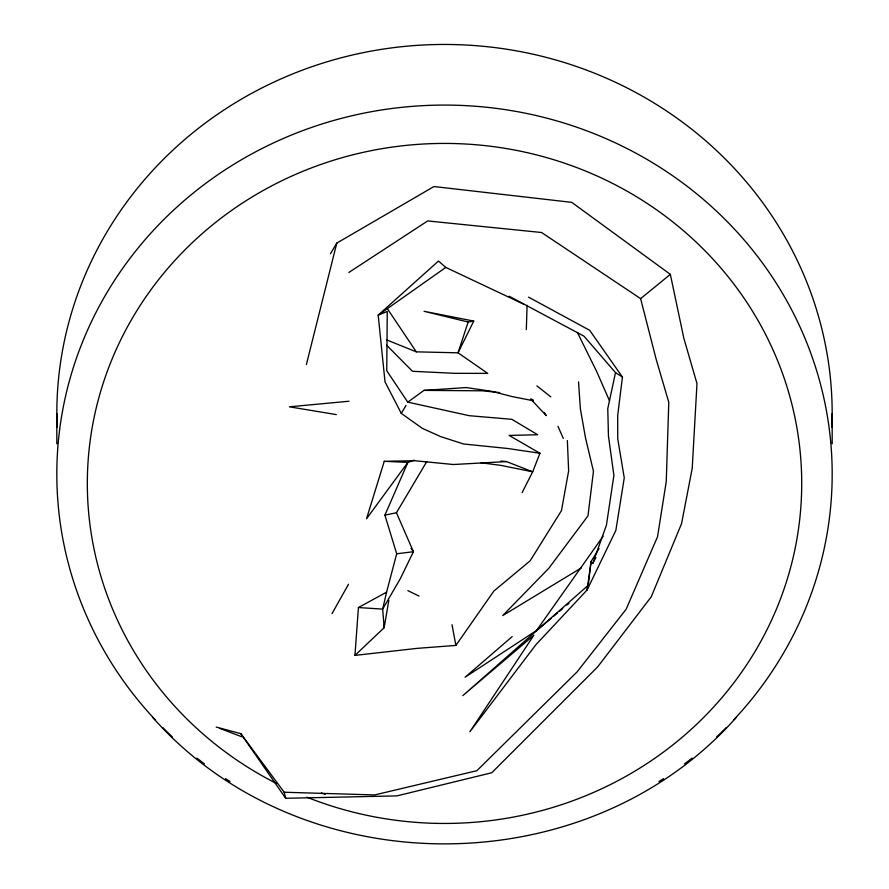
<?xml version="1.0" encoding="UTF-8"?>
<svg xmlns="http://www.w3.org/2000/svg" width="889" height="889" viewBox="0 0 889 889"><rect width="100%" height="100%" fill="white"/><g stroke="black" fill="none" stroke-linecap="round" stroke-linejoin="round"><path stroke-width="1.33" d="M56.818 443.8L56.818 413.485M526.321 329.597L527.088 305.305M567.36 440.522L568.638 470.881L561.459 510.619L530.177 560.781L493.817 591.107L455.89 645.414L417.152 648.37L354.944 655.393L358.434 607.543L386.582 592.174L396.683 553.78L384.915 515.153L407.862 462.402L414.296 460.169M588.396 583.973L591.085 561.492L599.053 548.546M528.566 297.137L589.663 330.286L622.456 377.047L617.688 415.407L617.744 438.81L624.256 477.871L615.855 530.389L587.084 590.007L535.9 644.714L469.87 731.78L533.9 635.202L462.847 695.609L588.24 585.295M591.085 561.492L587.084 590.007L587.951 586.473M388.837 600.231L384.159 627.701L354.944 655.393M509.186 296.237L584.017 336.186L615.499 372.624L607.765 408.673L608.465 436.166L613.899 475.393L606.409 525.277L592.63 563.615L595.93 557.592M386.582 592.174L382.67 609.121L384.159 627.701L383.492 625.023M306.383 364.546L336.798 243.097L433.954 186.546L571.76 202.359L670.35 274.368L683.819 338.187L696.987 383.57L692.22 468.281L681.574 523.577L651.248 596.819L597.608 666.95L491.739 772.763L396.905 795.888L285.691 798.289L240.83 733.669L216.227 727.08M384.27 461.291L366.535 518.743L407.862 462.402L384.27 461.291L414.596 460.713L453.457 464.514L506.497 461.58L532.689 471.803L539.945 453.257L509.153 435.421L537.656 434.754L511.875 419.319L469.281 415.696L407.784 402.15L386.748 370.757L387.26 311.472L378.181 315.117L385.015 381.837L401.283 413.385L422.308 428.354L440.855 436.677L463.58 443.989L507.919 448.512L539.945 453.257M386.515 345.099L412.463 371.28L454.59 373.313L487.739 373.391L458.057 352.822L473.737 321.096L468.147 322.018L458.057 352.822L416.296 351.844L386.837 339.976M522.099 492.617L532.689 471.803L500.629 465.336L480.971 462.758M332.019 613.621L348.521 584.251M384.915 515.153L396.45 512.742L426.798 461.524M330.441 253.754L336.798 243.097M401.283 413.385L406.062 405.395M512.175 636.624L465.091 677.218L536.534 630.49L603.175 536.134M736.503 717.19C587.218 886.1 301.782 886.1 152.508 717.19M536.534 630.49L551.191 618.244M553.291 616.488L557.481 612.988M559.57 611.243L562.715 608.621M566.904 605.12L569.004 603.364M240.83 733.669L284.18 792.232L374.68 794.933L476.882 770.696L577.172 671.806L626.178 609.187L657.527 536.756L666.261 481.549L668.784 402.261L656.126 359.145L640.613 298.626L670.35 274.368M407.784 402.15L423.975 390.382L466.447 387.571L491.706 391.327L512.408 396.638L533.189 400.717M445.789 267.422L378.181 315.117L438.488 261.044L445.789 267.422L523.777 304.227M348.821 272.478L427.676 220.939L541.579 232.507L640.613 298.626M581.473 567.804L502.752 615.566L548.757 568.349L587.973 515.864L593.463 471.292L585.529 437.988L580.384 408.951L578.528 381.826M396.683 553.78L413.429 551.713L396.45 512.742M348.966 401.239L289.358 406.818L336.309 414.596M423.975 390.382L482.438 390.804L499.774 392.605M358.434 607.543L382.67 609.121L400.372 578.583L413.429 551.713L411.074 548.391M501.007 461.058L506.497 461.58M473.737 321.096L424.075 311.306L468.147 322.018M220.072 728.524L241.797 736.759M533.211 399.972L530.622 398.961L546.268 415.619L544.157 412.352M407.862 590.607L419.041 596.097M615.499 372.624L622.456 377.047M536.923 385.882L550.824 396.905M387.882 309.439L416.296 351.844M577.383 332.464L596.563 371.246L609.565 400.928M557.992 426.387L563.282 438.388M284.18 792.232L285.691 798.289M452.001 624.7L455.89 645.414M832.182 413.485L832.182 443.8M57.096 427.309A387.682 369.035 0 0 1 444.5 44.45A387.682 369.035 0 0 1 831.904 427.309M155.175 719.746A387.682 369.035 0 0 1 175.633 208.248A387.682 369.035 0 0 1 713.367 208.248A387.682 369.035 0 0 1 733.825 719.746M726.335 727.513A387.682 369.035 0 0 1 716.667 736.914M692.053 758.117A387.682 369.035 0 0 1 684.563 763.884M663.494 778.631A387.682 369.035 0 0 1 658.938 781.553M230.062 781.553A387.682 369.035 0 0 1 225.506 778.631M204.437 763.884A387.682 369.035 0 0 1 196.947 758.117M172.333 736.914A387.682 369.035 0 0 1 162.665 727.513M276.446 783.465A357.2 340.02 0 0 1 246.175 200.658A357.2 340.02 0 0 1 800.056 450.69A357.2 340.02 0 0 1 306.827 797.177M325.263 794.344A366.224 348.61 0 0 1 321.34 793.032"/></g></svg>
